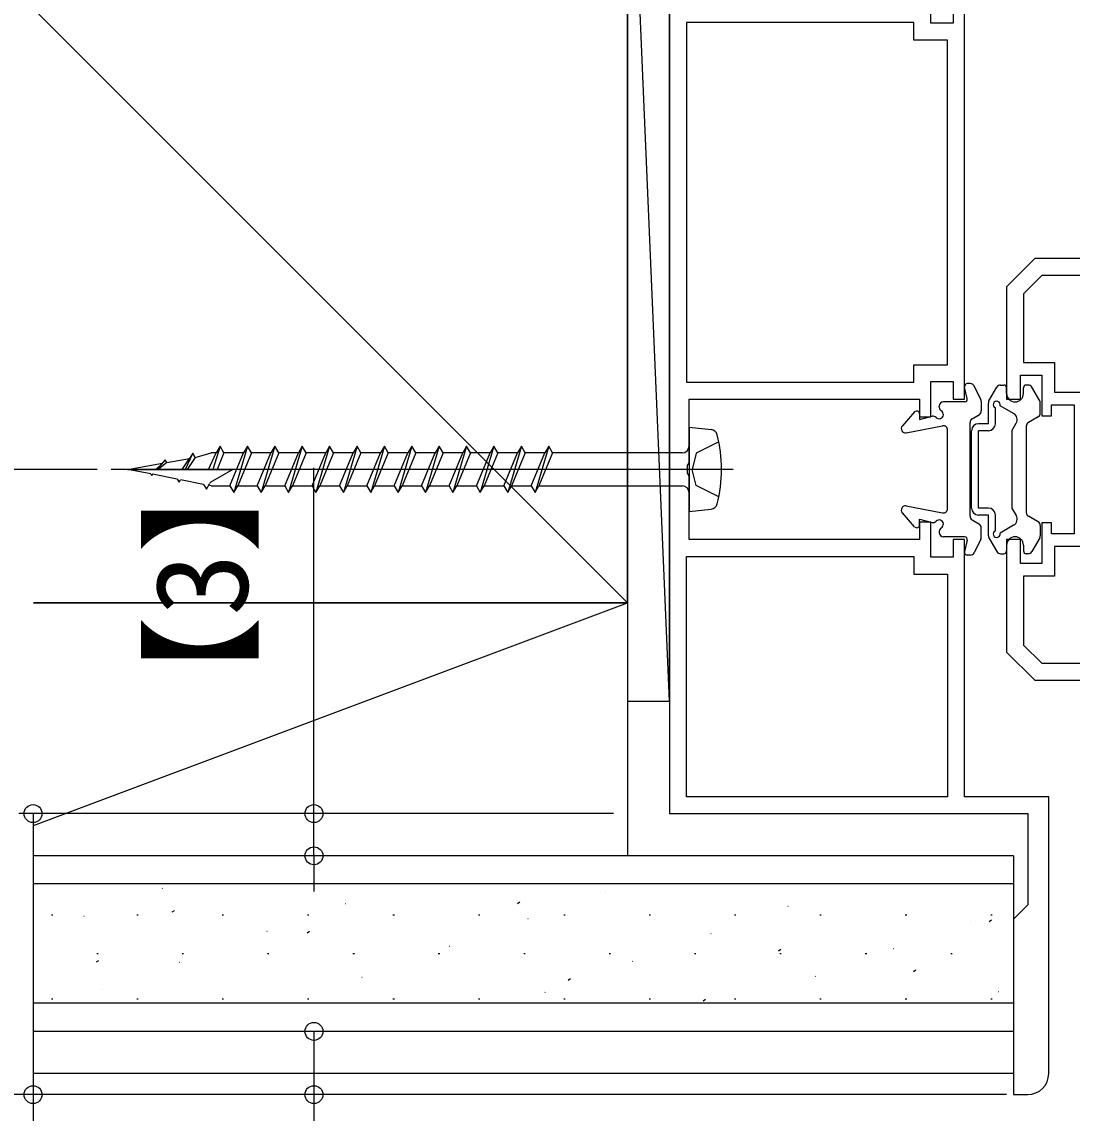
# Model space of a CAD drawing. Units: millimetres, scale not verified. Extents: x -525 to 525, y -808 to 806.
# Drawn here: x -14.6 to 60.2, y -220.5 to -142.8 of the extents above; entities that cross this region are included whole.
import ezdxf
from ezdxf.enums import TextEntityAlignment as Align

# ---------------------------------------------------------------- set-up
doc = ezdxf.new("R2010")
doc.units = ezdxf.units.MM
doc.header["$LTSCALE"] = 4
for name, color, linetype in [('0-3_YKK_11', 7, 'Continuous'), ('0-5_YKK_13', 4, 'Continuous'), ('0-7_YKK_D', 6, 'Continuous'), ('0-9_YSS_K', 3, 'Continuous')]:
    doc.layers.add(name, color=color, linetype=linetype)
doc.styles.add('ＭＳ ゴシック', font='')
doc.styles.get('ＭＳ ゴシック').set_extended_font_data('MS Gothic')

msp = doc.modelspace()

# ---------------------------------------------------------------- linework, layer by layer
at = {"layer": '0-3_YKK_11'}
for points in [[(31.564, -101.148), (31.564, -199.148), (57.064, -199.148), (57.064, -205.648), (56.064, -206.648), (56.064, -219.148), (57.064, -219.148)], [(51.764, -141.648), (51.764, -142.898), (50.164, -142.898), (50.164, -140.398)], [(58.564, -217.648), (58.564, -197.948), (52.564, -197.948), (52.564, -179.648), (51.764, -179.648), (51.764, -180.898), (50.164, -180.898), (50.164, -178.398), (49.364, -178.398), (49.364, -179.648), (32.964, -179.648), (32.964, -175.106), (32.844, -174.923), (32.844, -174.373), (32.964, -174.19), (32.964, -169.648), (49.364, -169.648), (49.364, -170.898), (50.164, -170.898), (50.164, -168.398), (51.764, -168.398), (51.764, -169.648), (52.564, -169.648), (52.564, -141.648)], [(66.564, -159.648), (57.564, -159.648), (55.564, -161.648), (55.564, -169.648), (56.564, -169.648), (56.564, -167.948), (58.064, -167.948), (58.064, -170.848), (58.764, -170.848), (58.764, -170.048), (60.364, -170.048), (60.364, -174.648), (60.364, -179.248), (58.764, -179.248), (58.764, -178.448), (58.064, -178.448), (58.064, -181.348), (56.564, -181.348), (56.564, -179.648), (55.564, -179.648), (55.564, -187.648), (57.564, -189.648), (66.564, -189.648)]]:
    msp.add_lwpolyline(points, dxfattribs=at)
for points in [[(32.764, -142.848), (32.764, -168.448), (48.964, -168.448), (48.964, -167.198), (51.364, -167.198), (51.364, -144.098), (48.964, -144.098), (48.964, -142.848)], [(66.364, -188.448), (66.364, -160.848), (58.061, -160.848), (56.764, -162.145), (56.764, -167.048), (58.964, -167.048), (58.964, -169.148), (61.264, -169.148), (61.264, -180.148), (58.964, -180.148), (58.964, -182.248), (56.764, -182.248), (56.764, -187.151), (58.061, -188.448)], [(51.364, -197.948), (32.764, -197.948), (32.764, -180.848), (48.964, -180.848), (48.964, -182.098), (51.364, -182.098)]]:
    msp.add_lwpolyline(points, close=True, dxfattribs=at)
msp.add_arc((57.064, -217.648), 1.5, 270.00001, 359.99999, dxfattribs=at)
at = {"layer": '0-5_YKK_13'}
for p, q in [((52.759, -169.602), (52.569, -168.794)), ((52.979, -168.548), (52.764, -168.548)), ((53.733, -169.685), (53.247, -168.714)), ((54.304, -169.778), (54.87, -168.798)), ((54.304, -169.778), (54.87, -168.798)), ((55.13, -168.648), (55.364, -168.648)), ((55.13, -168.648), (55.364, -168.648)), ((55.564, -169.248), (55.564, -168.848)), ((55.564, -169.248), (55.564, -168.848)), ((56.764, -169.248), (56.764, -168.848)), ((56.764, -169.248), (56.764, -168.848)), ((57.098, -168.648), (56.964, -168.648)), ((57.098, -168.648), (56.964, -168.648)), ((57.924, -169.778), (57.358, -168.798)), ((57.924, -169.778), (57.358, -168.798)), ((52.564, -169.848), (51.064, -169.848)), ((53.764, -169.819), (53.764, -170.482)), ((54.264, -171.398), (54.264, -169.928)), ((54.264, -171.398), (54.264, -169.928)), ((57.964, -170.647), (57.964, -169.928)), ((57.964, -170.647), (57.964, -169.928)), ((49.015, -170.565), (48.14, -171.549)), ((49.364, -170.698), (49.364, -171.098)), ((50.764, -170.228), (50.764, -170.148)), ((53.105, -171.06), (53.623, -170.736)), ((54.764, -171.398), (54.764, -170.277)), ((54.764, -171.398), (54.764, -170.277)), ((56.066, -170.672), (55.104, -170.117)), ((56.066, -170.672), (55.104, -170.117)), ((48.42, -172.043), (51.008, -171.553)), ((49.364, -171.098), (50.26, -170.874)), ((52.964, -177.982), (52.964, -171.314)), ((54.264, -171.398), (53.564, -171.398)), ((54.264, -171.398), (53.564, -171.398)), ((55.964, -171.848), (56.249, -171.355)), ((55.964, -171.848), (56.249, -171.355)), ((56.964, -171.571), (56.964, -177.725)), ((56.964, -171.571), (56.964, -177.725)), ((57.814, -170.907), (57.114, -171.311)), ((57.814, -170.907), (57.114, -171.311)), ((32.964, -171.648), (32.964, -177.648)), ((32.964, -171.648), (34.524, -171.812)), ((51.364, -177.448), (51.364, -171.848)), ((53.064, -177.398), (53.064, -171.898)), ((53.064, -177.398), (53.064, -171.898)), ((54.264, -171.898), (53.564, -171.898)), ((53.564, -177.398), (53.564, -171.898)), ((54.264, -171.898), (53.564, -171.898)), ((53.564, -177.398), (53.564, -171.898)), ((55.964, -177.448), (55.964, -171.848)), ((55.964, -177.448), (55.964, -171.848)), ((-0.436, -172.998), (-0.962, -174.648)), ((1.514, -172.998), (0.539, -176.298)), ((3.464, -172.998), (2.489, -176.298)), ((5.414, -172.998), (4.439, -176.298)), ((7.364, -172.998), (6.389, -176.298)), ((9.314, -172.998), (8.339, -176.298)), ((11.264, -172.998), (10.289, -176.298)), ((13.214, -172.998), (12.239, -176.298)), ((15.164, -172.998), (14.189, -176.298)), ((17.114, -172.998), (16.139, -176.298)), ((19.064, -172.998), (18.089, -176.298)), ((21.014, -172.998), (20.039, -176.298)), ((22.964, -172.998), (21.989, -176.298)), ((-4.336, -173.973), (-4.931, -174.648)), ((-4.231, -174.153), (-4.336, -173.973)), ((-4.231, -174.153), (-2.606, -173.867)), ((-3.125, -174.648), (-2.606, -173.867)), ((-2.386, -173.485), (-2.93, -174.648)), ((-2.206, -173.796), (-2.772, -174.648)), ((-2.206, -173.796), (-1.081, -173.478)), ((-1.253, -174.648), (-0.713, -173.478)), ((-0.713, -173.478), (-1.081, -173.478)), ((-0.159, -173.478), (-0.647, -174.648)), ((1.237, -173.478), (-0.159, -173.478)), ((0.262, -175.818), (1.237, -173.478)), ((1.791, -173.478), (0.816, -175.818)), ((3.187, -173.478), (1.791, -173.478)), ((2.212, -175.818), (3.187, -173.478)), ((3.741, -173.478), (2.766, -175.818)), ((5.137, -173.478), (3.741, -173.478)), ((4.162, -175.818), (5.137, -173.478)), ((5.691, -173.478), (4.716, -175.818)), ((7.087, -173.478), (5.691, -173.478)), ((6.112, -175.818), (7.087, -173.478)), ((7.641, -173.478), (6.666, -175.818)), ((9.037, -173.478), (7.641, -173.478)), ((8.062, -175.818), (9.037, -173.478)), ((9.591, -173.478), (8.616, -175.818)), ((10.987, -173.478), (9.591, -173.478)), ((10.012, -175.818), (10.987, -173.478)), ((11.541, -173.478), (10.566, -175.818)), ((12.937, -173.478), (11.541, -173.478)), ((11.962, -175.818), (12.937, -173.478)), ((13.491, -173.478), (12.516, -175.818)), ((14.887, -173.478), (13.491, -173.478)), ((13.912, -175.818), (14.887, -173.478)), ((15.441, -173.478), (14.466, -175.818)), ((16.837, -173.478), (15.441, -173.478)), ((15.862, -175.818), (16.837, -173.478)), ((17.391, -173.478), (16.416, -175.818)), ((18.787, -173.478), (17.391, -173.478)), ((17.812, -175.818), (18.787, -173.478)), ((19.341, -173.478), (18.366, -175.818)), ((20.737, -173.478), (19.341, -173.478)), ((19.762, -175.818), (20.737, -173.478)), ((21.291, -173.478), (20.316, -175.818)), ((22.687, -173.478), (21.291, -173.478)), ((21.712, -175.818), (22.687, -173.478)), ((23.241, -173.478), (22.266, -175.818)), ((32.464, -173.478), (23.241, -173.478)), ((36.106, -174.648), (-8.194, -174.648)), ((-7.036, -174.648), (-4.543, -174.208)), ((-5.371, -174.975), (-7.036, -174.648)), ((-5.03, -174.648), (-4.692, -174.377)), ((-4.231, -174.153), (-4.849, -174.648)), ((-5.371, -174.975), (-5.311, -175.079)), ((-5.241, -175), (-5.311, -175.079)), ((-3.489, -175.345), (-5.241, -175)), ((-1.607, -175.714), (-3.259, -175.39)), ((-1.081, -175.818), (-1.255, -175.784)), ((-1.138, -175.573), (-1.194, -175.678)), ((-1.081, -175.818), (0.262, -175.818)), ((0.816, -175.818), (2.212, -175.818)), ((2.766, -175.818), (4.162, -175.818)), ((4.716, -175.818), (6.112, -175.818)), ((6.666, -175.818), (8.062, -175.818)), ((8.616, -175.818), (10.012, -175.818)), ((10.566, -175.818), (11.962, -175.818)), ((12.516, -175.818), (13.912, -175.818)), ((14.466, -175.818), (15.862, -175.818)), ((16.416, -175.818), (17.812, -175.818)), ((18.366, -175.818), (19.762, -175.818)), ((20.316, -175.818), (21.712, -175.818)), ((22.266, -175.818), (32.464, -175.818)), ((32.964, -177.648), (34.524, -177.484)), ((49.015, -178.731), (48.14, -177.747)), ((48.42, -177.253), (51.008, -177.743)), ((54.264, -177.398), (53.564, -177.398)), ((54.264, -177.398), (53.564, -177.398)), ((55.964, -177.448), (56.249, -177.941)), ((55.964, -177.448), (56.249, -177.941)), ((49.364, -178.198), (50.26, -178.422)), ((49.364, -178.598), (49.364, -178.198)), ((53.105, -178.236), (53.623, -178.56)), ((54.264, -177.898), (53.564, -177.898)), ((54.264, -177.898), (53.564, -177.898)), ((54.264, -179.367), (54.264, -177.898)), ((54.264, -179.367), (54.264, -177.898)), ((54.764, -179.019), (54.764, -177.898)), ((54.764, -179.019), (54.764, -177.898)), ((56.066, -178.624), (55.104, -179.179)), ((56.066, -178.624), (55.104, -179.179)), ((57.814, -178.389), (57.114, -177.984)), ((57.814, -178.389), (57.114, -177.984)), ((50.764, -179.068), (50.764, -179.148)), ((53.764, -179.477), (53.764, -178.814)), ((57.964, -178.648), (57.964, -179.367)), ((57.964, -178.648), (57.964, -179.367)), ((52.564, -179.448), (51.064, -179.448)), ((52.759, -179.694), (52.569, -180.502)), ((53.733, -179.611), (53.247, -180.582)), ((54.304, -179.517), (54.87, -180.498)), ((54.304, -179.517), (54.87, -180.498)), ((55.564, -180.048), (55.564, -180.448)), ((55.564, -180.048), (55.564, -180.448)), ((56.764, -180.048), (56.764, -180.448)), ((56.764, -180.048), (56.764, -180.448)), ((57.924, -179.517), (57.358, -180.498)), ((57.924, -179.517), (57.358, -180.498)), ((52.979, -180.748), (52.764, -180.748)), ((55.13, -180.648), (55.364, -180.648)), ((55.13, -180.648), (55.364, -180.648)), ((57.098, -180.648), (56.964, -180.648)), ((57.098, -180.648), (56.964, -180.648)), ((56.064, -217.648), (-13.715, -217.648))]:
    msp.add_line(p, q, dxfattribs=at)
for points in [[(-0.159, -173.478), (-0.436, -172.998), (-0.713, -173.478)], [(1.791, -173.478), (1.514, -172.998), (1.237, -173.478)], [(3.741, -173.478), (3.464, -172.998), (3.187, -173.478)], [(5.691, -173.478), (5.414, -172.998), (5.137, -173.478)], [(7.641, -173.478), (7.364, -172.998), (7.087, -173.478)], [(9.591, -173.478), (9.314, -172.998), (9.037, -173.478)], [(11.541, -173.478), (11.264, -172.998), (10.987, -173.478)], [(13.491, -173.478), (13.214, -172.998), (12.937, -173.478)], [(15.441, -173.478), (15.164, -172.998), (14.887, -173.478)], [(17.391, -173.478), (17.114, -172.998), (16.837, -173.478)], [(19.341, -173.478), (19.064, -172.998), (18.787, -173.478)], [(21.291, -173.478), (21.014, -172.998), (20.737, -173.478)], [(23.241, -173.478), (22.964, -172.998), (22.687, -173.478)], [(35.072, -172.698), (33.455, -173.504), (33.169, -174.649)], [(-2.206, -173.796), (-2.386, -173.485), (-2.606, -173.867)], [(-7.036, -174.648), (0.464, -174.648), (-1.138, -175.573)], [(35.072, -176.601), (33.455, -175.794), (33.169, -174.649)], [(-3.489, -175.345), (-3.361, -175.567), (-3.259, -175.39)], [(-1.607, -175.714), (-1.411, -176.054), (-1.194, -175.678)], [(0.262, -175.818), (0.539, -176.298), (0.816, -175.818)], [(2.212, -175.818), (2.489, -176.298), (2.766, -175.818)], [(4.162, -175.818), (4.439, -176.298), (4.716, -175.818)], [(6.112, -175.818), (6.389, -176.298), (6.666, -175.818)], [(8.062, -175.818), (8.339, -176.298), (8.616, -175.818)], [(10.012, -175.818), (10.289, -176.298), (10.566, -175.818)], [(11.962, -175.818), (12.239, -176.298), (12.516, -175.818)], [(13.912, -175.818), (14.189, -176.298), (14.466, -175.818)], [(15.862, -175.818), (16.139, -176.298), (16.416, -175.818)], [(17.812, -175.818), (18.089, -176.298), (18.366, -175.818)], [(19.762, -175.818), (20.039, -176.298), (20.316, -175.818)], [(21.712, -175.818), (21.989, -176.298), (22.266, -175.818)]]:
    msp.add_lwpolyline(points, dxfattribs=at)
for centre, radius, start, end in [((52.764, -168.748), 0.2, 90, 193.18403), ((52.979, -168.848), 0.3, 26.56505, 90), ((55.13, -168.948), 0.3, 90, 150), ((55.13, -168.948), 0.3, 90, 150), ((55.364, -168.848), 0.2, 0, 90), ((55.364, -168.848), 0.2, 0, 90), ((56.164, -169.248), 0.6, 180, 0), ((56.164, -169.248), 0.6, 180, 0), ((56.964, -168.848), 0.2, 90, 180), ((56.964, -168.848), 0.2, 90, 180), ((57.098, -168.948), 0.3, 30, 90), ((57.098, -168.948), 0.3, 30, 90), ((51.064, -170.148), 0.3, 90, 180), ((52.564, -169.648), 0.2, 270, 13.18403), ((53.464, -169.819), 0.3, 360, 26.56505), ((54.564, -169.928), 0.3, 150, 180), ((54.564, -169.928), 0.3, 150, 180), ((54.864, -170.048), 0.25, 343.95468, 246.42182), ((54.864, -170.048), 0.25, 343.95468, 246.42182), ((57.664, -169.928), 0.3, 0, 30), ((57.664, -169.928), 0.3, 0, 30), ((49.164, -170.698), 0.2, 360, 138.35142), ((50.333, -171.165), 0.3, 44.03624, 104.03624), ((50.764, -170.748), 0.3, 224.03624, 60), ((51.064, -170.228), 0.3, 180, 240), ((53.464, -170.482), 0.3, 302.00538, 360), ((55.816, -171.105), 0.5, 330, 60), ((55.816, -171.105), 0.5, 330, 60), ((57.664, -170.647), 0.3, 300, 0), ((57.664, -170.647), 0.3, 300, 0), ((48.364, -171.748), 0.3, 138.35142, 280.70954), ((51.064, -171.848), 0.3, 360, 100.70954), ((53.264, -171.314), 0.3, 122.00538, 180), ((53.564, -171.898), 0.5, 90, 180), ((53.564, -171.898), 0.5, 90, 180), ((54.264, -171.398), 0.5, 270, 0), ((54.264, -171.398), 0.5, 270, 0), ((57.264, -171.571), 0.3, 120, 180), ((57.264, -171.571), 0.3, 120, 180), ((34.472, -172.309), 0.5, 14.25208, 84), ((25.264, -174.648), 10, 345.74792, 14.25208), ((32.464, -172.978), 0.5, 270, 0), ((32.464, -176.318), 0.5, 0, 90), ((34.472, -176.987), 0.5, 276, 345.74792), ((48.364, -177.548), 0.3, 79.29046, 221.64858), ((51.064, -177.448), 0.3, 259.29046, 0), ((53.564, -177.398), 0.5, 180, 270), ((53.564, -177.398), 0.5, 180, 270), ((54.264, -177.898), 0.5, 0, 90), ((54.264, -177.898), 0.5, 0, 90), ((57.264, -177.725), 0.3, 180, 240), ((57.264, -177.725), 0.3, 180, 240), ((49.164, -178.598), 0.2, 221.64858, 0), ((50.333, -178.131), 0.3, 255.96376, 315.96376), ((50.764, -178.548), 0.3, 300, 135.96376), ((53.264, -177.982), 0.3, 180, 237.99462), ((53.464, -178.814), 0.3, 0, 57.99462), ((55.816, -178.191), 0.5, 300, 30), ((55.816, -178.191), 0.5, 300, 30), ((57.664, -178.648), 0.3, 0, 60), ((57.664, -178.648), 0.3, 0, 60), ((51.064, -179.068), 0.3, 120, 180), ((51.064, -179.148), 0.3, 180, 270), ((54.564, -179.367), 0.3, 180, 210), ((54.564, -179.367), 0.3, 180, 210), ((54.864, -179.248), 0.25, 113.57818, 16.04532), ((54.864, -179.248), 0.25, 113.57818, 16.04532), ((57.664, -179.367), 0.3, 330, 0), ((57.664, -179.367), 0.3, 330, 0), ((52.564, -179.648), 0.2, 346.81597, 90), ((53.464, -179.477), 0.3, 333.43495, 0), ((56.164, -180.048), 0.6, 0, 180), ((56.164, -180.048), 0.6, 0, 180), ((52.764, -180.548), 0.2, 166.81597, 270), ((52.979, -180.448), 0.3, 270, 333.43495), ((55.13, -180.348), 0.3, 210, 270), ((55.13, -180.348), 0.3, 210, 270), ((55.364, -180.448), 0.2, 270, 0), ((55.364, -180.448), 0.2, 270, 0), ((56.964, -180.448), 0.2, 180, 270), ((56.964, -180.448), 0.2, 180, 270), ((57.098, -180.348), 0.3, 270, 330), ((57.098, -180.348), 0.3, 270, 330)]:
    msp.add_arc(centre, radius, start, end, dxfattribs=at)
at = {"layer": '0-7_YKK_D'}
for p, q in [((-9.194, -174.648), (-34.755, -174.648)), ((-9.194, -174.648), (-34.755, -174.648)), ((6.245, -199.148), (6.245, -174.531)), ((27.564, -199.148), (-14.755, -199.148)), ((27.564, -199.148), (5.245, -199.148)), ((6.245, -202.148), (6.245, -199.148)), ((27.564, -202.148), (5.245, -202.148)), ((6.245, -202.148), (6.245, -204.698)), ((27.564, -214.648), (5.245, -214.648)), ((55.564, -219.148), (-54.755, -219.148)), ((27.564, -219.148), (-14.755, -219.148)), ((27.564, -219.148), (5.245, -219.148))]:
    msp.add_line(p, q, dxfattribs=at)
for points in [[(-13.755, -199.148), (-13.755, -219.148), (-13.755, -238.658)], [(6.245, -214.648), (6.245, -219.148), (6.245, -250.42)]]:
    msp.add_lwpolyline(points, dxfattribs=at)
for centre in [(-13.755, -199.148), (6.245, -199.148), (6.245, -202.148), (6.245, -214.648), (-13.755, -219.148), (6.245, -219.148)]:
    msp.add_circle(centre, 0.637, dxfattribs=at)
at = {"layer": '0-9_YSS_K'}
for p, q in [((28.564, -184.148), (28.564, -79.148)), ((31.564, -191.148), (28.564, -121.148)), ((-13.715, -141.869), (28.564, -184.148)), ((28.564, -184.148), (-13.715, -184.148)), ((-13.715, -200.003), (28.564, -184.148)), ((56.064, -202.148), (-13.715, -202.148)), ((56.064, -202.148), (56.064, -214.648)), ((56.064, -204.148), (-13.715, -204.148)), ((-4.553, -204.469), (-4.534, -204.462)), ((26.97, -204.67), (26.989, -204.663)), ((8.465, -205.541), (8.484, -205.534)), ((20.737, -205.544), (20.903, -205.434)), ((39.988, -205.742), (40.007, -205.735)), ((-12.448, -206.344), (-12.348, -206.344)), ((-10.134, -206.445), (-10.115, -206.438)), ((-6.368, -206.344), (-6.268, -206.344)), ((-3.853, -206.148), (-3.686, -206.038)), ((-0.288, -206.344), (-0.188, -206.344)), ((5.792, -206.344), (5.892, -206.344)), ((11.872, -206.344), (11.972, -206.344)), ((17.952, -206.344), (18.052, -206.344)), ((24.032, -206.344), (24.132, -206.344)), ((30.112, -206.344), (30.212, -206.344)), ((36.192, -206.344), (36.292, -206.344)), ((42.272, -206.344), (42.372, -206.344)), ((48.352, -206.344), (48.452, -206.344)), ((54.432, -206.344), (54.532, -206.344)), ((21.484, -206.613), (21.503, -206.606)), ((53.007, -206.813), (53.026, -206.807)), ((54.314, -206.827), (54.481, -206.716)), ((2.885, -207.517), (2.904, -207.51)), ((5.753, -207.626), (5.92, -207.516)), ((34.502, -207.684), (34.521, -207.678)), ((15.903, -208.589), (15.922, -208.582)), ((39.33, -208.909), (39.497, -208.798)), ((47.521, -208.756), (47.54, -208.75)), ((-9.231, -209.708), (-9.064, -209.598)), ((-9.218, -209.094), (-9.118, -209.094)), ((-3.138, -209.094), (-3.038, -209.094)), ((2.942, -209.094), (3.042, -209.094)), ((9.022, -209.094), (9.122, -209.094)), ((15.102, -209.094), (15.202, -209.094)), ((21.182, -209.094), (21.282, -209.094)), ((27.262, -209.094), (27.362, -209.094)), ((28.922, -209.661), (28.941, -209.654)), ((33.342, -209.094), (33.442, -209.094)), ((39.422, -209.094), (39.522, -209.094)), ((45.502, -209.094), (45.602, -209.094)), ((51.582, -209.094), (51.682, -209.094)), ((-3.356, -209.727), (-3.337, -209.72)), ((48.936, -210.387), (49.102, -210.276)), ((9.663, -210.799), (9.682, -210.792)), ((24.346, -210.991), (24.513, -210.88)), ((41.94, -210.732), (41.959, -210.726)), ((-8.842, -211.669), (-8.823, -211.663)), ((22.681, -211.87), (22.7, -211.864)), ((54.959, -211.804), (54.978, -211.797)), ((56.064, -212.648), (-13.715, -212.648)), ((-12.448, -212.324), (-12.348, -212.324)), ((-6.368, -212.324), (-6.268, -212.324)), ((-0.288, -212.324), (-0.188, -212.324)), ((5.792, -212.324), (5.892, -212.324)), ((11.872, -212.324), (11.972, -212.324)), ((17.952, -212.324), (18.052, -212.324)), ((24.032, -212.324), (24.132, -212.324)), ((30.112, -212.324), (30.212, -212.324)), ((33.952, -212.469), (34.118, -212.358)), ((36.192, -212.324), (36.292, -212.324)), ((42.272, -212.324), (42.372, -212.324)), ((48.352, -212.324), (48.452, -212.324)), ((54.432, -212.324), (54.532, -212.324)), ((56.064, -214.648), (-13.715, -214.648))]:
    msp.add_line(p, q, dxfattribs=at)
msp.add_lwpolyline([(31.564, -191.148), (31.564, -121.148), (28.564, -121.148), (28.564, -191.148)], close=True, dxfattribs=at)
msp.add_lwpolyline([(-13.715, -184.148), (28.564, -184.148), (28.564, -202.148), (-13.715, -202.148)], dxfattribs=at)

# ---------------------------------------------------------------- texts
at = {"layer": '0-7_YKK_D', "style": 'ＭＳ ゴシック'}
msp.add_text('【3】', height=6.598, rotation=90, dxfattribs=at).set_placement((3.517, -194.082), align=Align.BOTTOM_LEFT)

doc.saveas('drawing.dxf')
